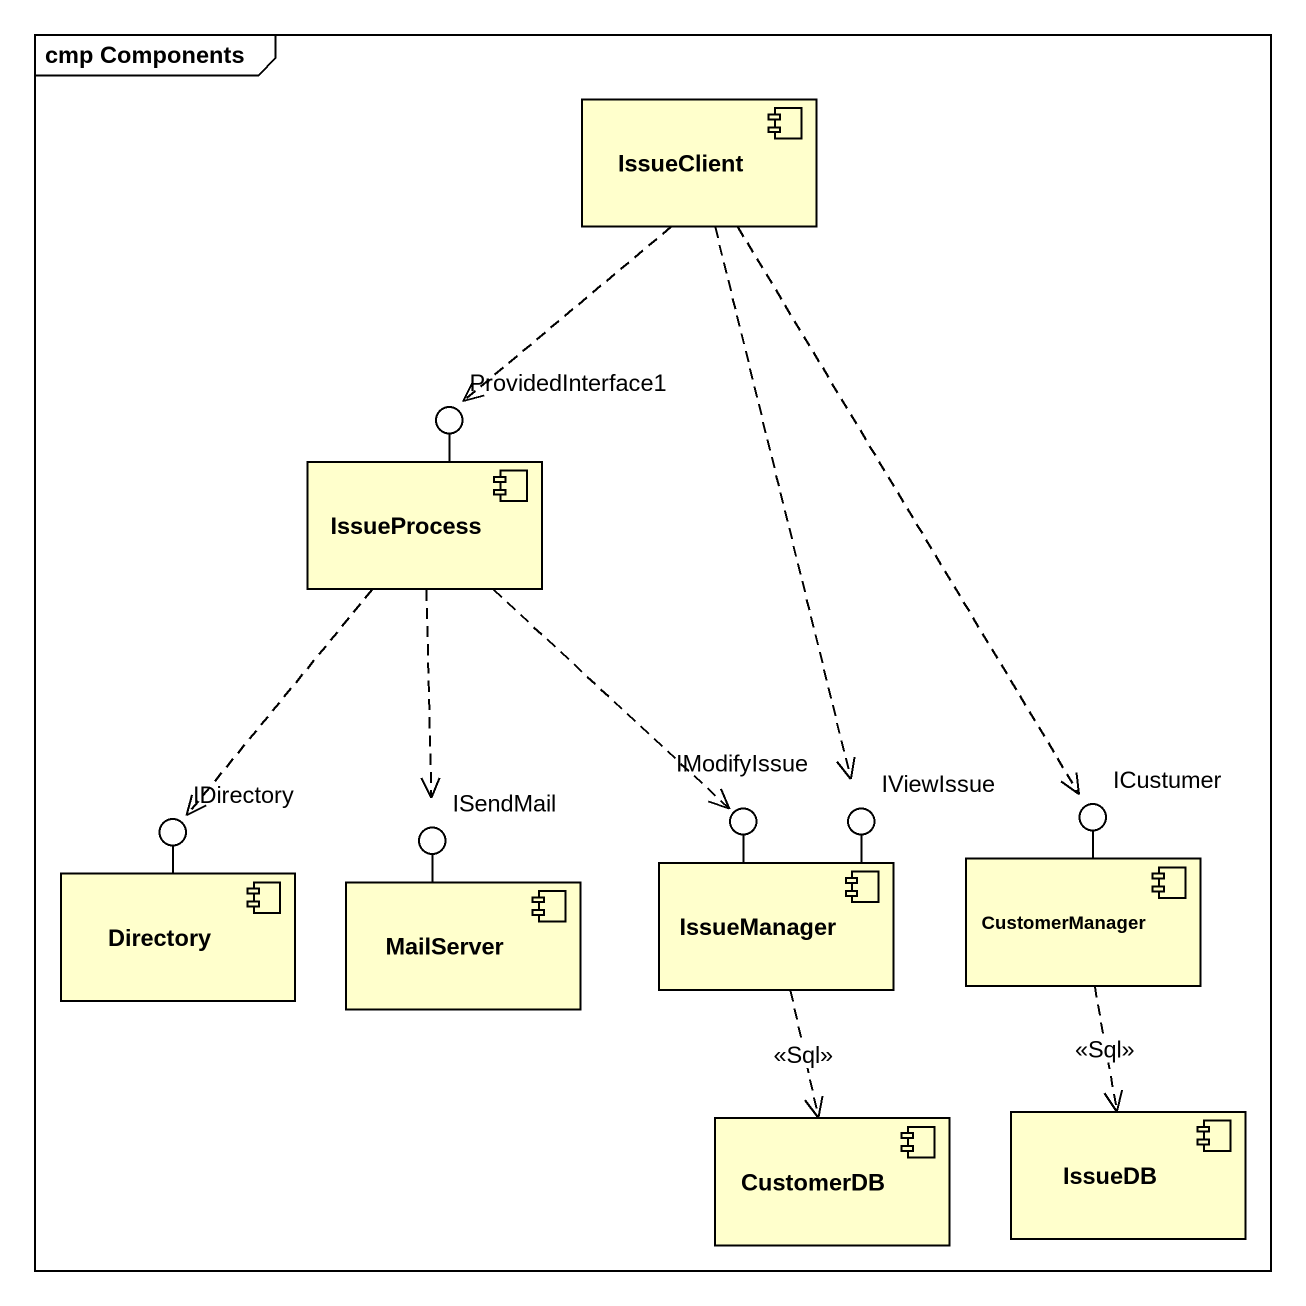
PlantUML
@startuml
mainframe cmp Components
component IssueClient
() ProvidedInterface1
component IssueProcess
() IDirectory
() ISendMail
() IModifyIssue
() IViewIssue
() ICustumer
component Directory
component MailServer
component IssueManager
component CustomerManager
component CustomerDB
component IssueDB
IssueProcess -up- ProvidedInterface1
Directory -up- IDirectory
MailServer -up- ISendMail
IssueManager -up- IModifyIssue
IssueManager -up- IViewIssue
CustomerManager -up- ICustumer
IssueClient ..> ProvidedInterface1
IssueClient ..> IViewIssue
IssueClient ..> ICustumer
IssueProcess ..> IDirectory
IssueProcess ..> ISendMail
IssueProcess ..> IModifyIssue
IssueManager ..> CustomerDB : <<Sql>>
CustomerManager ..> IssueDB : <<Sql>>
@enduml
